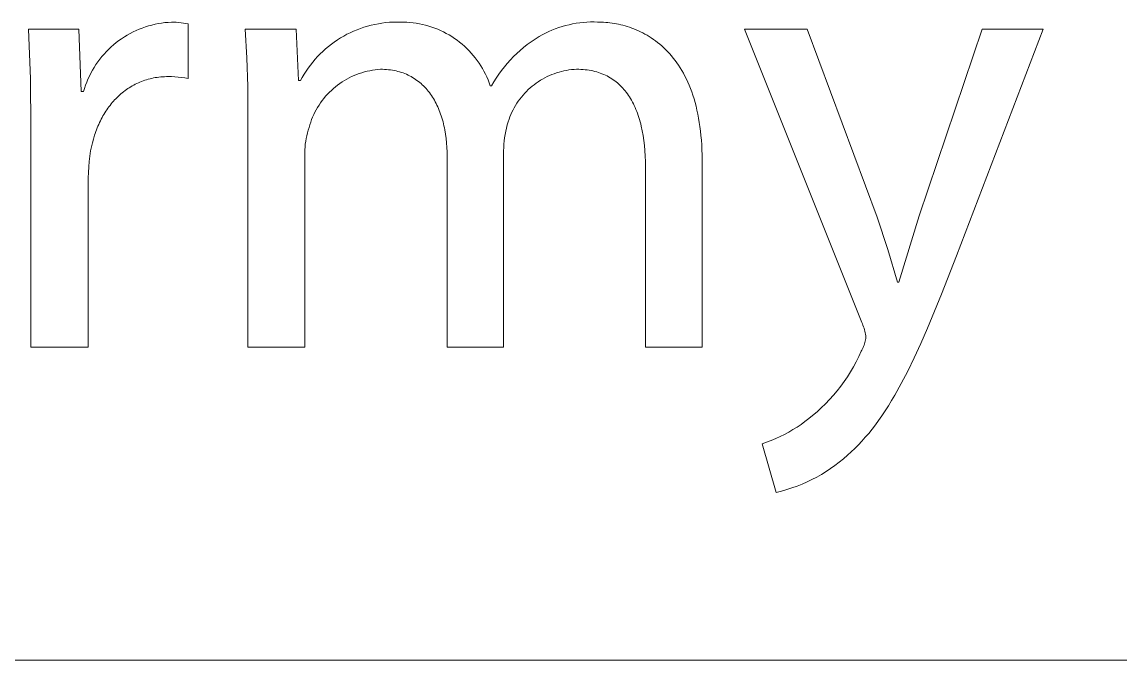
# Model space of a CAD drawing. Header units: millimetres. Extents: x -1576 to 3664, y -445 to 3215.
# Drawn here: x 2308 to 2395.7, y -445.4 to -394.5 of the extents above; entities that cross this region are included whole.
import ezdxf

# ---------------------------------------------------------------- set-up
doc = ezdxf.new("R2010")
doc.units = ezdxf.units.MM
doc.header["$MEASUREMENT"] = 0
doc.layers.add('Domyślny', color=7, linetype='Continuous', true_color=0x000000)

msp = doc.modelspace()

# ---------------------------------------------------------------- linework, layer by layer
at = {"layer": 'Domyślny', "color": 18, "lineweight": 15, "true_color": 0x000000}
for p, q in [((2308.711, -399.012), (2308.548, -395.044)), ((2308.548, -395.044), (2312.579, -395.044)), ((2312.579, -395.044), (2312.753, -400.035)), ((2316.672, -395.393), (2316.908, -395.271)), ((2316.908, -395.271), (2317.149, -395.157)), ((2317.149, -395.157), (2317.393, -395.052)), ((2317.393, -395.052), (2317.64, -394.955)), ((2317.64, -394.955), (2317.891, -394.867)), ((2317.891, -394.867), (2318.145, -394.788)), ((2318.145, -394.788), (2318.401, -394.718)), ((2318.401, -394.718), (2318.66, -394.656)), ((2318.66, -394.656), (2318.921, -394.604)), ((2318.921, -394.604), (2319.183, -394.561)), ((2319.183, -394.561), (2319.447, -394.526)), ((2319.447, -394.526), (2319.712, -394.502)), ((2319.712, -394.502), (2319.977, -394.486)), ((2319.977, -394.486), (2320.168, -394.489)), ((2320.168, -394.489), (2320.358, -394.497)), ((2320.358, -394.497), (2320.549, -394.511)), ((2320.549, -394.511), (2320.738, -394.531)), ((2320.738, -394.531), (2320.928, -394.557)), ((2320.928, -394.557), (2321.116, -394.588)), ((2321.116, -394.588), (2321.303, -394.626)), ((2321.303, -394.626), (2321.303, -398.988)), ((2325.994, -397.331), (2325.861, -395.036)), ((2325.861, -395.036), (2329.926, -395.036)), ((2329.926, -395.036), (2330.118, -399.154)), ((2333.979, -395.458), (2334.244, -395.326)), ((2334.244, -395.326), (2334.512, -395.203)), ((2334.512, -395.203), (2334.784, -395.09)), ((2334.784, -395.09), (2335.061, -394.985)), ((2335.061, -394.985), (2335.34, -394.89)), ((2335.34, -394.89), (2335.623, -394.805)), ((2335.623, -394.805), (2335.908, -394.729)), ((2335.908, -394.729), (2336.196, -394.663)), ((2336.196, -394.663), (2336.486, -394.607)), ((2336.486, -394.607), (2336.777, -394.56)), ((2336.777, -394.56), (2337.07, -394.524)), ((2337.07, -394.524), (2337.364, -394.497)), ((2337.364, -394.497), (2337.659, -394.481)), ((2337.659, -394.481), (2337.954, -394.474)), ((2337.954, -394.474), (2338.249, -394.477)), ((2338.249, -394.477), (2338.504, -394.478)), ((2338.504, -394.478), (2338.758, -394.488)), ((2338.758, -394.488), (2339.011, -394.507)), ((2339.011, -394.507), (2339.264, -394.534)), ((2339.264, -394.534), (2339.516, -394.57)), ((2339.516, -394.57), (2339.766, -394.614)), ((2339.766, -394.614), (2340.015, -394.667)), ((2340.015, -394.667), (2340.261, -394.728)), ((2340.261, -394.728), (2340.506, -394.797)), ((2340.506, -394.797), (2340.748, -394.875)), ((2340.748, -394.875), (2340.987, -394.961)), ((2340.987, -394.961), (2341.223, -395.056)), ((2341.223, -395.056), (2341.456, -395.158)), ((2341.456, -395.158), (2341.685, -395.268)), ((2341.685, -395.268), (2341.911, -395.385)), ((2349.825, -395.361), (2350.084, -395.238)), ((2350.084, -395.238), (2350.347, -395.124)), ((2350.347, -395.124), (2350.613, -395.019)), ((2350.613, -395.019), (2350.883, -394.922)), ((2350.883, -394.922), (2351.156, -394.835)), ((2351.156, -394.835), (2351.432, -394.757)), ((2351.432, -394.757), (2351.711, -394.688)), ((2351.711, -394.688), (2351.991, -394.628)), ((2351.991, -394.628), (2352.273, -394.578)), ((2352.273, -394.578), (2352.557, -394.537)), ((2352.557, -394.537), (2352.842, -394.506)), ((2352.842, -394.506), (2353.128, -394.485)), ((2353.128, -394.485), (2353.415, -394.473)), ((2353.415, -394.473), (2353.702, -394.47)), ((2353.702, -394.47), (2353.988, -394.477)), ((2353.988, -394.477), (2354.147, -394.479)), ((2354.147, -394.479), (2354.308, -394.484)), ((2354.308, -394.484), (2354.472, -394.492)), ((2354.472, -394.492), (2354.637, -394.504)), ((2354.637, -394.504), (2354.804, -394.52)), ((2354.804, -394.52), (2354.972, -394.539)), ((2354.972, -394.539), (2355.142, -394.562)), ((2355.142, -394.562), (2355.313, -394.589)), ((2355.313, -394.589), (2355.486, -394.62)), ((2355.486, -394.62), (2355.659, -394.655)), ((2355.659, -394.655), (2355.833, -394.694)), ((2355.833, -394.694), (2356.008, -394.738)), ((2356.008, -394.738), (2356.184, -394.786)), ((2356.184, -394.786), (2356.36, -394.839)), ((2356.36, -394.839), (2356.536, -394.896)), ((2356.536, -394.896), (2356.712, -394.958)), ((2356.712, -394.958), (2356.888, -395.025)), ((2356.888, -395.025), (2357.064, -395.097)), ((2357.064, -395.097), (2357.24, -395.174)), ((2357.24, -395.174), (2357.415, -395.256)), ((2357.415, -395.256), (2357.589, -395.343)), ((2375.075, -418.461), (2365.705, -395.044)), ((2365.705, -395.044), (2370.73, -395.044)), ((2370.73, -395.044), (2376.297, -410.05)), ((2379.647, -409.946), (2384.689, -395.044)), ((2389.558, -395.044), (2382.648, -413.139)), ((2384.689, -395.044), (2389.558, -395.044)), ((2315.356, -396.29), (2315.562, -396.121)), ((2315.562, -396.121), (2315.774, -395.96)), ((2315.774, -395.96), (2315.991, -395.807)), ((2315.991, -395.807), (2316.213, -395.661)), ((2316.213, -395.661), (2316.44, -395.523)), ((2316.44, -395.523), (2316.672, -395.393)), ((2332.733, -396.246), (2332.972, -396.072)), ((2332.972, -396.072), (2333.216, -395.906)), ((2333.216, -395.906), (2333.465, -395.748)), ((2333.465, -395.748), (2333.72, -395.598)), ((2333.72, -395.598), (2333.979, -395.458)), ((2341.911, -395.385), (2342.132, -395.511)), ((2342.132, -395.511), (2342.349, -395.644)), ((2342.349, -395.644), (2342.561, -395.784)), ((2342.561, -395.784), (2342.768, -395.931)), ((2342.768, -395.931), (2342.97, -396.085)), ((2342.97, -396.085), (2343.167, -396.246)), ((2348.37, -396.274), (2348.599, -396.102)), ((2348.599, -396.102), (2348.834, -395.938)), ((2348.834, -395.938), (2349.074, -395.781)), ((2349.074, -395.781), (2349.32, -395.633)), ((2349.32, -395.633), (2349.57, -395.493)), ((2349.57, -395.493), (2349.825, -395.361)), ((2357.589, -395.343), (2357.763, -395.436)), ((2357.763, -395.436), (2357.936, -395.534)), ((2357.936, -395.534), (2358.107, -395.638)), ((2358.107, -395.638), (2358.277, -395.747)), ((2358.277, -395.747), (2358.446, -395.862)), ((2358.446, -395.862), (2358.614, -395.983)), ((2358.614, -395.983), (2358.779, -396.109)), ((2358.779, -396.109), (2358.943, -396.242)), ((2314.422, -397.233), (2314.595, -397.031)), ((2314.595, -397.031), (2314.776, -396.836)), ((2314.776, -396.836), (2314.963, -396.647)), ((2314.963, -396.647), (2315.157, -396.465)), ((2315.157, -396.465), (2315.356, -396.29)), ((2331.638, -397.233), (2331.844, -397.021)), ((2331.844, -397.021), (2332.056, -396.816)), ((2332.056, -396.816), (2332.275, -396.619)), ((2332.275, -396.619), (2332.501, -396.429)), ((2332.501, -396.429), (2332.733, -396.246)), ((2343.167, -396.246), (2343.358, -396.414)), ((2343.358, -396.414), (2343.544, -396.588)), ((2343.544, -396.588), (2343.723, -396.768)), ((2343.723, -396.768), (2343.896, -396.954)), ((2343.896, -396.954), (2344.063, -397.146)), ((2347.274, -397.241), (2347.536, -396.985)), ((2347.536, -396.985), (2347.806, -396.739)), ((2347.806, -396.739), (2348.084, -396.502)), ((2348.084, -396.502), (2348.37, -396.274)), ((2358.943, -396.242), (2359.105, -396.381)), ((2359.105, -396.381), (2359.264, -396.526)), ((2359.264, -396.526), (2359.421, -396.678)), ((2359.421, -396.678), (2359.576, -396.836)), ((2359.576, -396.836), (2359.728, -397.001)), ((2359.728, -397.001), (2359.878, -397.172)), ((2313.801, -398.095), (2313.945, -397.871)), ((2313.945, -397.871), (2314.096, -397.653)), ((2314.096, -397.653), (2314.255, -397.44)), ((2314.255, -397.44), (2314.422, -397.233)), ((2326.063, -399.629), (2325.994, -397.331)), ((2330.892, -398.147), (2331.067, -397.909)), ((2331.067, -397.909), (2331.249, -397.678)), ((2331.249, -397.678), (2331.44, -397.452)), ((2331.44, -397.452), (2331.638, -397.233)), ((2344.063, -397.146), (2344.223, -397.344)), ((2344.223, -397.344), (2344.376, -397.547)), ((2344.376, -397.547), (2344.522, -397.755)), ((2344.522, -397.755), (2344.661, -397.968)), ((2346.545, -398.058), (2346.778, -397.778)), ((2346.778, -397.778), (2347.022, -397.505)), ((2347.022, -397.505), (2347.274, -397.241)), ((2359.878, -397.172), (2360.024, -397.35)), ((2360.024, -397.35), (2360.167, -397.535)), ((2360.167, -397.535), (2360.308, -397.727)), ((2360.308, -397.727), (2360.444, -397.925)), ((2360.444, -397.925), (2360.578, -398.131)), ((2313.305, -399.035), (2313.417, -398.794)), ((2313.417, -398.794), (2313.537, -398.556)), ((2313.537, -398.556), (2313.665, -398.323)), ((2313.665, -398.323), (2313.801, -398.095)), ((2319.563, -398.833), (2319.412, -398.838)), ((2319.715, -398.831), (2319.563, -398.833)), ((2319.981, -398.836), (2319.715, -398.831)), ((2330.416, -398.894), (2330.566, -398.64)), ((2330.566, -398.64), (2330.725, -398.391)), ((2330.725, -398.391), (2330.892, -398.147)), ((2334.55, -398.748), (2334.351, -398.837)), ((2334.752, -398.665), (2334.55, -398.748)), ((2334.956, -398.589), (2334.752, -398.665)), ((2335.163, -398.521), (2334.956, -398.589)), ((2335.373, -398.459), (2335.163, -398.521)), ((2335.584, -398.405), (2335.373, -398.459)), ((2335.797, -398.359), (2335.584, -398.405)), ((2336.011, -398.319), (2335.797, -398.359)), ((2336.227, -398.287), (2336.011, -398.319)), ((2336.444, -398.263), (2336.227, -398.287)), ((2336.661, -398.246), (2336.444, -398.263)), ((2336.825, -398.248), (2336.661, -398.246)), ((2336.987, -398.255), (2336.825, -398.248)), ((2337.146, -398.265), (2336.987, -398.255)), ((2337.302, -398.28), (2337.146, -398.265)), ((2337.456, -398.299), (2337.302, -398.28)), ((2337.607, -398.322), (2337.456, -398.299)), ((2337.756, -398.35), (2337.607, -398.322)), ((2337.902, -398.381), (2337.756, -398.35)), ((2338.046, -398.416), (2337.902, -398.381)), ((2338.187, -398.455), (2338.046, -398.416)), ((2338.325, -398.498), (2338.187, -398.455)), ((2338.461, -398.545), (2338.325, -398.498)), ((2338.595, -398.596), (2338.461, -398.545)), ((2338.726, -398.65), (2338.595, -398.596)), ((2338.854, -398.708), (2338.726, -398.65)), ((2338.98, -398.77), (2338.854, -398.708)), ((2339.103, -398.835), (2338.98, -398.77)), ((2344.661, -397.968), (2344.793, -398.185)), ((2344.793, -398.185), (2344.917, -398.407)), ((2344.917, -398.407), (2345.033, -398.633)), ((2345.033, -398.633), (2345.142, -398.863)), ((2345.902, -398.946), (2346.106, -398.643)), ((2346.106, -398.643), (2346.32, -398.347)), ((2346.32, -398.347), (2346.545, -398.058)), ((2350.144, -398.751), (2349.959, -398.837)), ((2350.332, -398.672), (2350.144, -398.751)), ((2350.522, -398.6), (2350.332, -398.672)), ((2350.714, -398.533), (2350.522, -398.6)), ((2350.909, -398.474), (2350.714, -398.533)), ((2351.106, -398.421), (2350.909, -398.474)), ((2351.304, -398.375), (2351.106, -398.421)), ((2351.504, -398.335), (2351.304, -398.375)), ((2351.705, -398.303), (2351.504, -398.335)), ((2351.907, -398.277), (2351.705, -398.303)), ((2352.11, -398.258), (2351.907, -398.277)), ((2352.313, -398.246), (2352.11, -398.258)), ((2352.486, -398.248), (2352.313, -398.246)), ((2352.656, -398.255), (2352.486, -398.248)), ((2352.823, -398.266), (2352.656, -398.255)), ((2352.987, -398.28), (2352.823, -398.266)), ((2353.149, -398.3), (2352.987, -398.28)), ((2353.307, -398.323), (2353.149, -398.3)), ((2353.463, -398.351), (2353.307, -398.323)), ((2353.616, -398.382), (2353.463, -398.351)), ((2353.767, -398.418), (2353.616, -398.382)), ((2353.914, -398.458), (2353.767, -398.418)), ((2354.059, -398.502), (2353.914, -398.458)), ((2354.2, -398.55), (2354.059, -398.502)), ((2354.339, -398.603), (2354.2, -398.55)), ((2354.476, -398.659), (2354.339, -398.603)), ((2354.609, -398.719), (2354.476, -398.659)), ((2354.74, -398.783), (2354.609, -398.719)), ((2354.868, -398.851), (2354.74, -398.783)), ((2360.578, -398.131), (2360.707, -398.345)), ((2360.707, -398.345), (2360.833, -398.565)), ((2360.833, -398.565), (2360.955, -398.794)), ((2360.955, -398.794), (2361.073, -399.029)), ((2308.757, -402.984), (2308.711, -399.012)), ((2313.022, -399.78), (2313.108, -399.529)), ((2313.108, -399.529), (2313.202, -399.28)), ((2313.202, -399.28), (2313.305, -399.035)), ((2316.72, -399.644), (2316.602, -399.717)), ((2316.838, -399.574), (2316.72, -399.644)), ((2316.959, -399.507), (2316.838, -399.574)), ((2317.082, -399.443), (2316.959, -399.507)), ((2317.206, -399.382), (2317.082, -399.443)), ((2317.332, -399.324), (2317.206, -399.382)), ((2317.459, -399.269), (2317.332, -399.324)), ((2317.588, -399.218), (2317.459, -399.269)), ((2317.719, -399.169), (2317.588, -399.218)), ((2317.852, -399.123), (2317.719, -399.169)), ((2317.986, -399.081), (2317.852, -399.123)), ((2318.121, -399.041), (2317.986, -399.081)), ((2318.259, -399.005), (2318.121, -399.041)), ((2318.398, -398.973), (2318.259, -399.005)), ((2318.538, -398.943), (2318.398, -398.973)), ((2318.68, -398.917), (2318.538, -398.943)), ((2318.823, -398.894), (2318.68, -398.917)), ((2318.968, -398.875), (2318.823, -398.894)), ((2319.115, -398.859), (2318.968, -398.875)), ((2319.263, -398.847), (2319.115, -398.859)), ((2319.412, -398.838), (2319.263, -398.847)), ((2320.247, -398.85), (2319.981, -398.836)), ((2320.513, -398.872), (2320.247, -398.85)), ((2320.777, -398.902), (2320.513, -398.872)), ((2321.041, -398.941), (2320.777, -398.902)), ((2321.303, -398.988), (2321.041, -398.941)), ((2326.07, -401.928), (2326.063, -399.629)), ((2330.118, -399.154), (2330.275, -399.154)), ((2330.275, -399.154), (2330.416, -398.894)), ((2333.062, -399.649), (2332.895, -399.789)), ((2333.233, -399.514), (2333.062, -399.649)), ((2333.41, -399.385), (2333.233, -399.514)), ((2333.59, -399.263), (2333.41, -399.385)), ((2333.775, -399.147), (2333.59, -399.263)), ((2333.963, -399.037), (2333.775, -399.147)), ((2334.155, -398.934), (2333.963, -399.037)), ((2334.351, -398.837), (2334.155, -398.934)), ((2339.224, -398.904), (2339.103, -398.835)), ((2339.342, -398.977), (2339.224, -398.904)), ((2339.458, -399.053), (2339.342, -398.977)), ((2339.571, -399.133), (2339.458, -399.053)), ((2339.681, -399.216), (2339.571, -399.133)), ((2339.789, -399.302), (2339.681, -399.216)), ((2339.894, -399.392), (2339.789, -399.302)), ((2339.997, -399.485), (2339.894, -399.392)), ((2340.097, -399.581), (2339.997, -399.485)), ((2340.195, -399.68), (2340.097, -399.581)), ((2340.29, -399.783), (2340.195, -399.68)), ((2345.142, -398.863), (2345.243, -399.096)), ((2345.243, -399.096), (2345.336, -399.333)), ((2345.336, -399.333), (2345.421, -399.572)), ((2345.421, -399.572), (2345.525, -399.572)), ((2345.525, -399.572), (2345.708, -399.256)), ((2345.708, -399.256), (2345.902, -398.946)), ((2348.761, -399.603), (2348.606, -399.735)), ((2348.92, -399.477), (2348.761, -399.603)), ((2349.084, -399.356), (2348.92, -399.477)), ((2349.252, -399.24), (2349.084, -399.356)), ((2349.423, -399.13), (2349.252, -399.24)), ((2349.599, -399.026), (2349.423, -399.13)), ((2349.777, -398.929), (2349.599, -399.026)), ((2349.959, -398.837), (2349.777, -398.929)), ((2354.993, -398.923), (2354.868, -398.851)), ((2355.115, -398.999), (2354.993, -398.923)), ((2355.235, -399.079), (2355.115, -398.999)), ((2355.352, -399.162), (2355.235, -399.079)), ((2355.466, -399.25), (2355.352, -399.162)), ((2355.577, -399.341), (2355.466, -399.25)), ((2355.685, -399.436), (2355.577, -399.341)), ((2355.791, -399.535), (2355.685, -399.436)), ((2355.894, -399.637), (2355.791, -399.535)), ((2355.995, -399.743), (2355.894, -399.637)), ((2361.073, -399.029), (2361.186, -399.273)), ((2361.186, -399.273), (2361.295, -399.524)), ((2361.295, -399.524), (2361.399, -399.783)), ((2312.753, -400.035), (2312.945, -400.035)), ((2312.945, -400.035), (2313.022, -399.78)), ((2315.63, -400.495), (2315.531, -400.595)), ((2315.731, -400.398), (2315.63, -400.495)), ((2315.833, -400.303), (2315.731, -400.398)), ((2315.937, -400.211), (2315.833, -400.303)), ((2316.044, -400.122), (2315.937, -400.211)), ((2316.152, -400.036), (2316.044, -400.122)), ((2316.262, -399.952), (2316.152, -400.036)), ((2316.373, -399.871), (2316.262, -399.952)), ((2316.487, -399.792), (2316.373, -399.871)), ((2316.602, -399.717), (2316.487, -399.792)), ((2332.139, -400.574), (2332.005, -400.746)), ((2332.279, -400.407), (2332.139, -400.574)), ((2332.425, -400.244), (2332.279, -400.407)), ((2332.576, -400.087), (2332.425, -400.244)), ((2332.733, -399.936), (2332.576, -400.087)), ((2332.895, -399.789), (2332.733, -399.936)), ((2340.382, -399.889), (2340.29, -399.783)), ((2340.472, -399.998), (2340.382, -399.889)), ((2340.559, -400.11), (2340.472, -399.998)), ((2340.644, -400.224), (2340.559, -400.11)), ((2340.726, -400.342), (2340.644, -400.224)), ((2340.806, -400.463), (2340.726, -400.342)), ((2340.883, -400.587), (2340.806, -400.463)), ((2340.957, -400.713), (2340.883, -400.587)), ((2347.902, -400.47), (2347.777, -400.631)), ((2348.033, -400.314), (2347.902, -400.47)), ((2348.169, -400.162), (2348.033, -400.314)), ((2348.31, -400.015), (2348.169, -400.162)), ((2348.455, -399.873), (2348.31, -400.015)), ((2348.606, -399.735), (2348.455, -399.873)), ((2356.092, -399.853), (2355.995, -399.743)), ((2356.187, -399.967), (2356.092, -399.853)), ((2356.279, -400.084), (2356.187, -399.967)), ((2356.368, -400.205), (2356.279, -400.084)), ((2356.455, -400.329), (2356.368, -400.205)), ((2356.539, -400.457), (2356.455, -400.329)), ((2356.62, -400.589), (2356.539, -400.457)), ((2361.399, -399.783), (2361.499, -400.05)), ((2361.499, -400.05), (2361.594, -400.325)), ((2361.594, -400.325), (2361.684, -400.608)), ((2314.896, -401.36), (2314.814, -401.479)), ((2314.981, -401.244), (2314.896, -401.36)), ((2315.068, -401.13), (2314.981, -401.244)), ((2315.157, -401.018), (2315.068, -401.13)), ((2315.247, -400.908), (2315.157, -401.018)), ((2315.34, -400.801), (2315.247, -400.908)), ((2315.435, -400.697), (2315.34, -400.801)), ((2315.531, -400.595), (2315.435, -400.697)), ((2331.639, -401.288), (2331.53, -401.477)), ((2331.755, -401.103), (2331.639, -401.288)), ((2331.877, -400.922), (2331.755, -401.103)), ((2332.005, -400.746), (2331.877, -400.922)), ((2341.029, -400.842), (2340.957, -400.713)), ((2341.098, -400.974), (2341.029, -400.842)), ((2341.165, -401.109), (2341.098, -400.974)), ((2341.229, -401.246), (2341.165, -401.109)), ((2341.29, -401.386), (2341.229, -401.246)), ((2341.349, -401.528), (2341.29, -401.386)), ((2347.334, -401.313), (2347.238, -401.493)), ((2347.436, -401.137), (2347.334, -401.313)), ((2347.544, -400.965), (2347.436, -401.137)), ((2347.658, -400.796), (2347.544, -400.965)), ((2347.777, -400.631), (2347.658, -400.796)), ((2356.699, -400.724), (2356.62, -400.589)), ((2356.774, -400.862), (2356.699, -400.724)), ((2356.847, -401.004), (2356.774, -400.862)), ((2356.918, -401.149), (2356.847, -401.004)), ((2356.985, -401.298), (2356.918, -401.149)), ((2357.05, -401.451), (2356.985, -401.298)), ((2357.113, -401.606), (2357.05, -401.451)), ((2361.684, -400.608), (2361.768, -400.899)), ((2361.768, -400.899), (2361.848, -401.199)), ((2361.848, -401.199), (2361.921, -401.508)), ((2314.363, -402.238), (2314.295, -402.371)), ((2314.432, -402.106), (2314.363, -402.238)), ((2314.504, -401.976), (2314.432, -402.106)), ((2314.579, -401.849), (2314.504, -401.976)), ((2314.655, -401.723), (2314.579, -401.849)), ((2314.733, -401.6), (2314.655, -401.723)), ((2314.814, -401.479), (2314.733, -401.6)), ((2326.07, -420.441), (2326.07, -401.928)), ((2331.16, -402.266), (2331.085, -402.471)), ((2331.242, -402.064), (2331.16, -402.266)), ((2331.331, -401.865), (2331.242, -402.064)), ((2331.427, -401.669), (2331.331, -401.865)), ((2331.53, -401.477), (2331.427, -401.669)), ((2341.405, -401.673), (2341.349, -401.528)), ((2341.459, -401.821), (2341.405, -401.673)), ((2341.51, -401.971), (2341.459, -401.821)), ((2341.558, -402.123), (2341.51, -401.971)), ((2341.604, -402.278), (2341.558, -402.123)), ((2341.647, -402.435), (2341.604, -402.278)), ((2346.916, -402.241), (2346.852, -402.434)), ((2346.987, -402.05), (2346.916, -402.241)), ((2347.064, -401.861), (2346.987, -402.05)), ((2347.148, -401.676), (2347.064, -401.861)), ((2347.238, -401.493), (2347.148, -401.676)), ((2357.172, -401.765), (2357.113, -401.606)), ((2357.229, -401.927), (2357.172, -401.765)), ((2357.283, -402.093), (2357.229, -401.927)), ((2357.335, -402.262), (2357.283, -402.093)), ((2357.384, -402.434), (2357.335, -402.262)), ((2361.921, -401.508), (2361.99, -401.825)), ((2361.99, -401.825), (2362.052, -402.15)), ((2362.052, -402.15), (2362.108, -402.484)), ((2308.757, -420.432), (2308.757, -402.984)), ((2313.935, -403.215), (2313.883, -403.363)), ((2313.99, -403.07), (2313.935, -403.215)), ((2314.046, -402.926), (2313.99, -403.07)), ((2314.105, -402.785), (2314.046, -402.926)), ((2314.166, -402.645), (2314.105, -402.785)), ((2314.229, -402.507), (2314.166, -402.645)), ((2314.295, -402.371), (2314.229, -402.507)), ((2330.887, -403.106), (2330.825, -403.326)), ((2330.956, -402.888), (2330.887, -403.106)), ((2331.017, -402.678), (2330.956, -402.888)), ((2331.085, -402.471), (2331.017, -402.678)), ((2341.688, -402.594), (2341.647, -402.435)), ((2341.726, -402.755), (2341.688, -402.594)), ((2341.762, -402.919), (2341.726, -402.755)), ((2341.794, -403.085), (2341.762, -402.919)), ((2341.852, -403.423), (2341.794, -403.085)), ((2346.657, -403.195), (2346.608, -403.452)), ((2346.714, -402.939), (2346.657, -403.195)), ((2346.779, -402.686), (2346.714, -402.939)), ((2346.852, -402.434), (2346.779, -402.686)), ((2357.43, -402.609), (2357.384, -402.434)), ((2357.473, -402.788), (2357.43, -402.609)), ((2357.552, -403.155), (2357.473, -402.788)), ((2357.621, -403.534), (2357.552, -403.155)), ((2362.108, -402.484), (2362.159, -402.828)), ((2362.159, -402.828), (2362.203, -403.18)), ((2362.203, -403.18), (2362.241, -403.541)), ((2313.741, -403.815), (2313.658, -404.124)), ((2313.834, -403.511), (2313.741, -403.815)), ((2313.883, -403.363), (2313.834, -403.511)), ((2330.686, -403.998), (2330.655, -404.225)), ((2330.725, -403.773), (2330.686, -403.998)), ((2330.771, -403.549), (2330.725, -403.773)), ((2330.825, -403.326), (2330.771, -403.549)), ((2341.899, -403.769), (2341.852, -403.423)), ((2341.936, -404.122), (2341.899, -403.769)), ((2346.535, -403.971), (2346.51, -404.231)), ((2346.567, -403.711), (2346.535, -403.971)), ((2346.608, -403.452), (2346.567, -403.711)), ((2357.679, -403.926), (2357.621, -403.534)), ((2357.726, -404.33), (2357.679, -403.926)), ((2362.241, -403.541), (2362.272, -403.912)), ((2362.272, -403.912), (2362.297, -404.291)), ((2313.521, -404.763), (2313.458, -405.19)), ((2313.585, -404.441), (2313.521, -404.763)), ((2313.658, -404.124), (2313.585, -404.441)), ((2330.615, -404.681), (2330.607, -404.91)), ((2330.607, -404.91), (2330.607, -405.138)), ((2330.631, -404.453), (2330.615, -404.681)), ((2330.655, -404.225), (2330.631, -404.453)), ((2341.962, -404.483), (2341.936, -404.122)), ((2341.978, -404.851), (2341.962, -404.483)), ((2341.983, -405.226), (2341.978, -404.851)), ((2346.494, -404.493), (2346.485, -404.755)), ((2346.485, -404.755), (2346.485, -420.441)), ((2346.51, -404.231), (2346.494, -404.493)), ((2357.762, -404.746), (2357.726, -404.33)), ((2357.789, -405.173), (2357.762, -404.746)), ((2362.297, -404.291), (2362.314, -404.681)), ((2362.314, -404.681), (2362.325, -405.079)), ((2313.408, -405.618), (2313.369, -406.048)), ((2313.458, -405.19), (2313.408, -405.618)), ((2330.607, -405.138), (2330.607, -420.441)), ((2341.983, -420.441), (2341.983, -405.226)), ((2357.804, -405.613), (2357.789, -405.173)), ((2357.809, -406.063), (2357.804, -405.613)), ((2362.325, -405.079), (2362.329, -405.487)), ((2362.329, -405.487), (2362.329, -420.441)), ((2313.343, -406.478), (2313.329, -406.91)), ((2313.369, -406.048), (2313.343, -406.478)), ((2357.809, -420.441), (2357.809, -406.063)), ((2313.329, -406.91), (2313.329, -420.432)), ((2376.297, -410.05), (2377.151, -412.637)), ((2378.024, -415.25), (2379.647, -409.946)), ((2377.151, -412.637), (2377.919, -415.25)), ((2382.648, -413.139), (2381.451, -416.215)), ((2377.919, -415.25), (2378.024, -415.25)), ((2381.451, -416.215), (2380.33, -418.921)), ((2375.126, -418.574), (2375.075, -418.461)), ((2375.173, -418.688), (2375.126, -418.574)), ((2375.216, -418.804), (2375.173, -418.688)), ((2375.255, -418.922), (2375.216, -418.804)), ((2375.29, -419.04), (2375.255, -418.922)), ((2380.33, -418.921), (2379.792, -420.144)), ((2375.321, -419.16), (2375.29, -419.04)), ((2375.349, -419.281), (2375.321, -419.16)), ((2375.347, -419.964), (2375.371, -419.859)), ((2375.372, -419.402), (2375.349, -419.281)), ((2375.371, -419.859), (2375.39, -419.753)), ((2375.391, -419.524), (2375.372, -419.402)), ((2375.39, -419.753), (2375.407, -419.647)), ((2375.407, -419.647), (2375.391, -419.524)), ((2313.329, -420.432), (2308.757, -420.432)), ((2330.607, -420.441), (2326.07, -420.441)), ((2346.485, -420.441), (2341.983, -420.441)), ((2362.329, -420.441), (2357.809, -420.441)), ((2375.04, -420.764), (2375.09, -420.669)), ((2375.09, -420.669), (2375.137, -420.572)), ((2375.137, -420.572), (2375.18, -420.474)), ((2375.18, -420.474), (2375.22, -420.374)), ((2375.22, -420.374), (2375.257, -420.273)), ((2375.257, -420.273), (2375.291, -420.171)), ((2375.291, -420.171), (2375.321, -420.068)), ((2375.321, -420.068), (2375.347, -419.964)), ((2379.792, -420.144), (2379.264, -421.285)), ((2374.417, -422.009), (2374.639, -421.601)), ((2374.639, -421.601), (2374.847, -421.186)), ((2374.847, -421.186), (2375.04, -420.764)), ((2379.264, -421.285), (2378.744, -422.35)), ((2373.934, -422.801), (2374.182, -422.409)), ((2374.182, -422.409), (2374.417, -422.009)), ((2378.744, -422.35), (2378.229, -423.34)), ((2373.398, -423.559), (2373.672, -423.185)), ((2373.672, -423.185), (2373.934, -422.801)), ((2378.229, -423.34), (2377.716, -424.26)), ((2372.813, -424.279), (2373.111, -423.924)), ((2373.111, -423.924), (2373.398, -423.559)), ((2371.847, -425.282), (2372.18, -424.959)), ((2372.18, -424.959), (2372.502, -424.624)), ((2372.502, -424.624), (2372.813, -424.279)), ((2377.202, -425.114), (2376.944, -425.517)), ((2377.459, -424.695), (2377.202, -425.114)), ((2377.716, -424.26), (2377.459, -424.695)), ((2370.85, -426.139), (2371.149, -425.894)), ((2371.149, -425.894), (2371.503, -425.594)), ((2371.503, -425.594), (2371.847, -425.282)), ((2376.684, -425.905), (2376.423, -426.278)), ((2376.944, -425.517), (2376.684, -425.905)), ((2369.578, -427.02), (2369.906, -426.815)), ((2369.906, -426.815), (2370.228, -426.6)), ((2370.228, -426.6), (2370.542, -426.375)), ((2370.542, -426.375), (2370.85, -426.139)), ((2376.16, -426.637), (2375.895, -426.982)), ((2376.423, -426.278), (2376.16, -426.637)), ((2367.846, -427.88), (2368.203, -427.731)), ((2368.203, -427.731), (2368.555, -427.57)), ((2368.555, -427.57), (2368.902, -427.398)), ((2368.902, -427.398), (2369.243, -427.214)), ((2369.243, -427.214), (2369.578, -427.02)), ((2375.355, -427.633), (2375.081, -427.94)), ((2375.627, -427.314), (2375.355, -427.633)), ((2375.895, -426.982), (2375.627, -427.314)), ((2367.118, -428.145), (2367.484, -428.018)), ((2368.253, -432.036), (2367.118, -428.145)), ((2367.484, -428.018), (2367.846, -427.88)), ((2374.52, -428.518), (2374.233, -428.79)), ((2374.802, -428.234), (2374.52, -428.518)), ((2375.081, -427.94), (2374.802, -428.234)), ((2373.616, -429.338), (2373.281, -429.612)), ((2373.941, -429.052), (2373.616, -429.338)), ((2374.233, -428.79), (2373.941, -429.052)), ((2372.224, -430.366), (2371.855, -430.592)), ((2372.585, -430.127), (2372.224, -430.366)), ((2372.937, -429.875), (2372.585, -430.127)), ((2373.281, -429.612), (2372.937, -429.875)), ((2370.705, -431.195), (2370.309, -431.37)), ((2371.095, -431.007), (2370.705, -431.195)), ((2371.479, -430.806), (2371.095, -431.007)), ((2371.855, -430.592), (2371.479, -430.806)), ((2368.673, -431.931), (2368.253, -432.036)), ((2369.089, -431.811), (2368.673, -431.931)), ((2369.5, -431.678), (2369.089, -431.811)), ((2369.908, -431.531), (2369.5, -431.678)), ((2370.309, -431.37), (2369.908, -431.531)), ((3659.287, -445.414), (-1575.678, -445.414)), ((3659.287, -445.414), (1684.044, -445.414))]:
    msp.add_line(p, q, dxfattribs=at)

doc.saveas('drawing.dxf')
